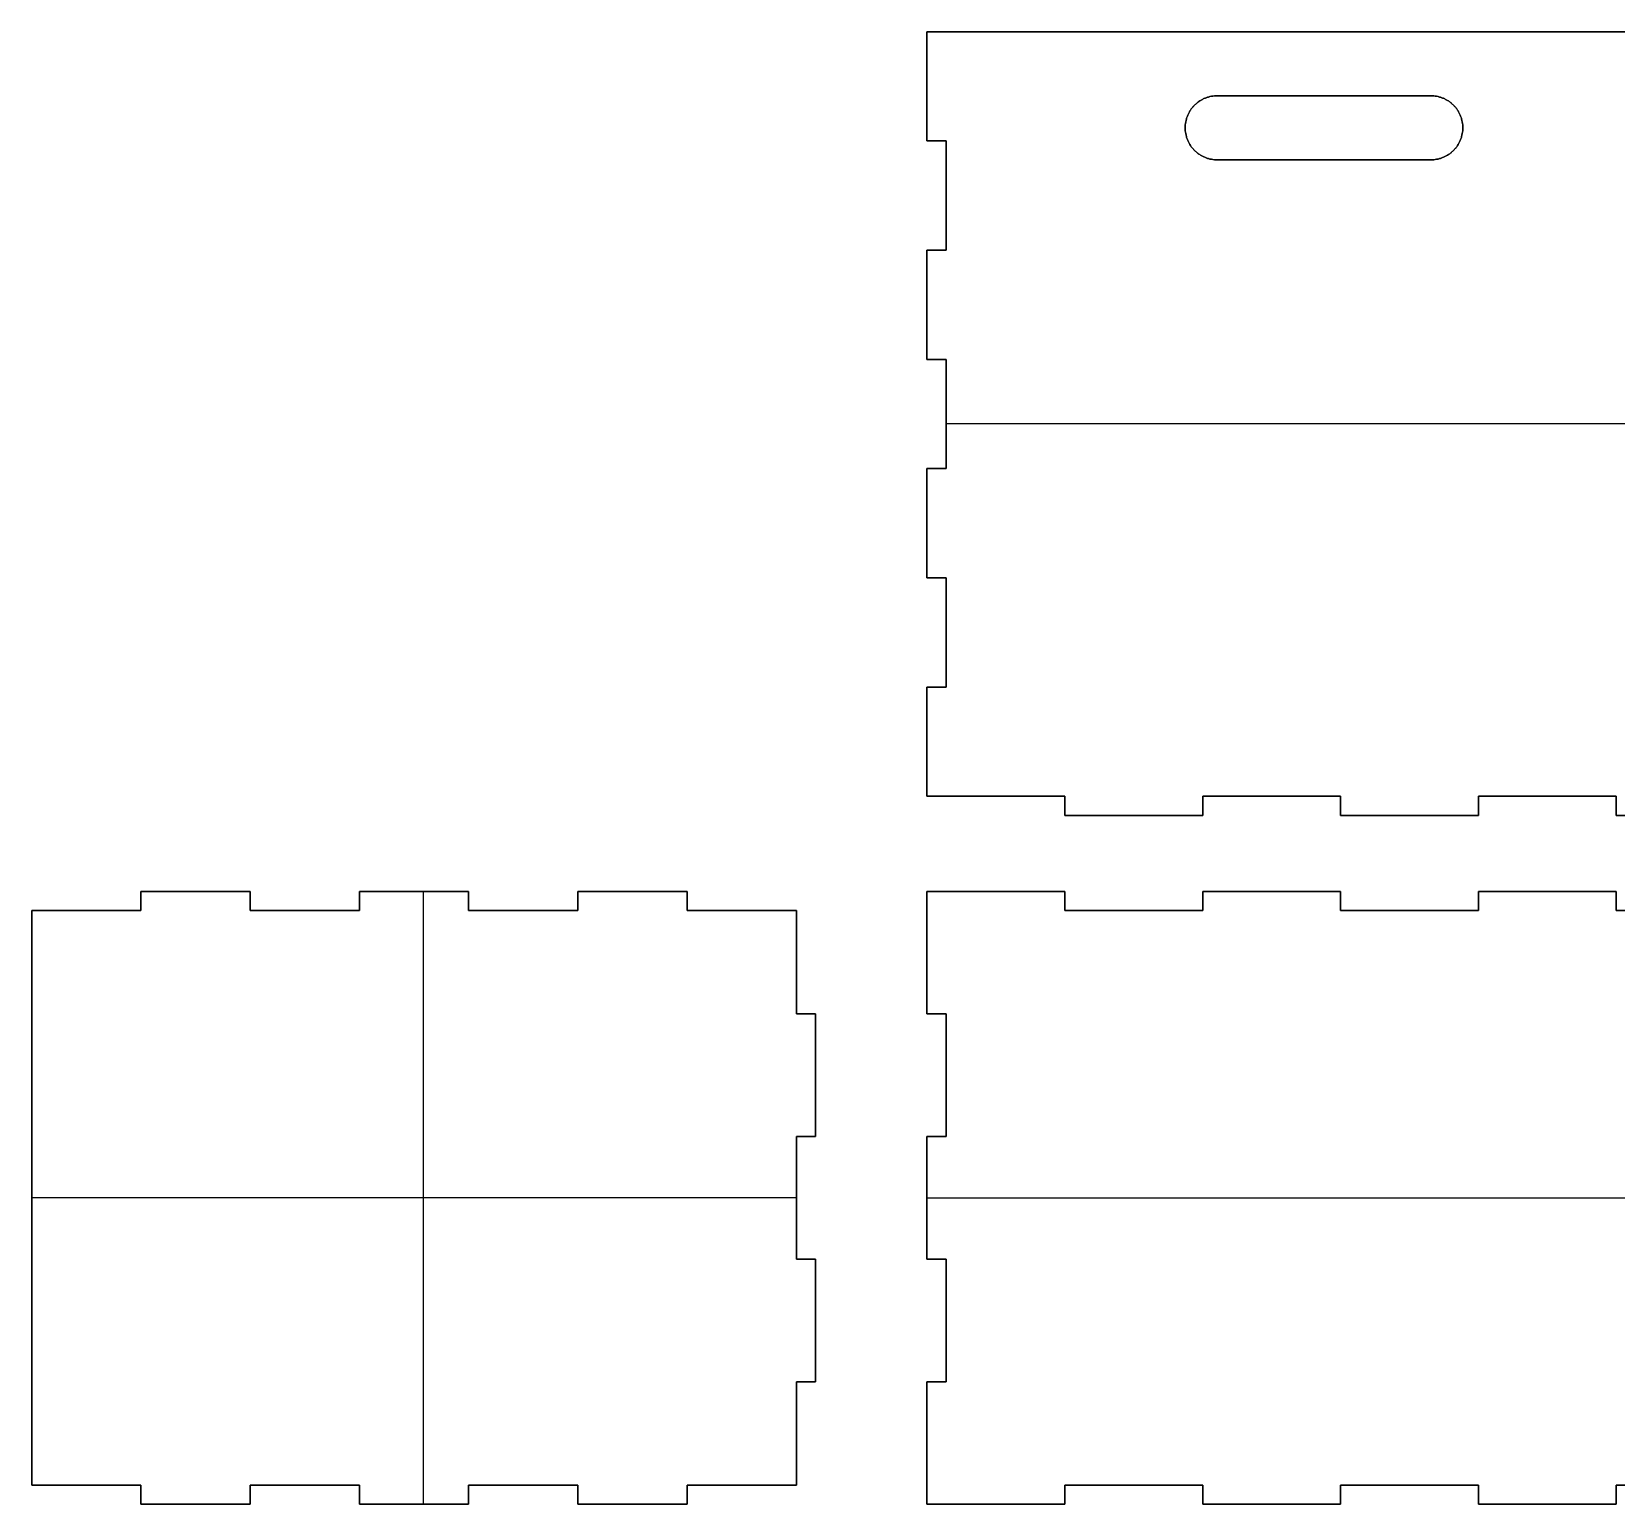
# Model space of a CAD drawing. Header units: millimetres. Extents: x -9556 to -1947, y -3269 to 306.
# Drawn here: x -6561 to -5819, y -1309 to -619 of the extents above; entities that cross this region are included whole.
import ezdxf

# ---------------------------------------------------------------- set-up
doc = ezdxf.new("R2010")
doc.units = ezdxf.units.MM
doc.header["$MEASUREMENT"] = 0
doc.layers.add('2 TRAY TROLLEY$PARTS LAID OUT$DOUBLE BOX', color=7, linetype='Continuous', true_color=0x000000)

msp = doc.modelspace()

# ---------------------------------------------------------------- linework, layer by layer
at = {"layer": '2 TRAY TROLLEY$PARTS LAID OUT$DOUBLE BOX', "color": 96, "true_color": 0x007f00}
for p, q in [((-6141.36, -619.28, -50), (-5431.36, -619.28, -50)), ((-5431.36, -619.28, -41), (-6141.36, -619.28, -41)), ((-6141.36, -619.28, -41), (-6141.36, -619.28, -50)), ((-6141.36, -619.28, -41), (-6141.36, -670.42, -41)), ((-6141.36, -670.42, -50), (-6141.36, -619.28, -50)), ((-6141.36, -619.28, -45.5), (-5431.36, -619.28, -45.5)), ((-6141.36, -670.42, -45.5), (-6141.36, -619.28, -45.5)), ((-6136.86, -670.42, -41), (-6136.86, -670.42, -50)), ((-6132.36, -670.42, -41), (-6132.36, -670.42, -50)), ((-6132.36, -695.99, -41), (-6132.36, -695.99, -50)), ((-6141.36, -721.56, -41), (-6141.36, -772.7, -41)), ((-6141.36, -772.7, -50), (-6141.36, -721.56, -50)), ((-6141.36, -772.7, -45.5), (-6141.36, -721.56, -45.5)), ((-6136.86, -721.56, -41), (-6136.86, -721.56, -50)), ((-6132.36, -721.56, -50), (-6132.36, -721.56, -41)), ((-6136.86, -772.7, -41), (-6136.86, -772.7, -50)), ((-6132.36, -772.7, -41), (-6132.36, -772.7, -50)), ((-6132.36, -798.28, -41), (-6132.36, -798.28, -50)), ((-6141.36, -823.85, -41), (-6141.36, -874.99, -41)), ((-6141.36, -874.99, -50), (-6141.36, -823.85, -50)), ((-6141.36, -874.99, -45.5), (-6141.36, -823.85, -45.5)), ((-6136.86, -823.85, -41), (-6136.86, -823.85, -50)), ((-6132.36, -823.85, -50), (-6132.36, -823.85, -41)), ((-6136.86, -874.99, -41), (-6136.86, -874.99, -50)), ((-6132.36, -874.99, -50), (-6132.36, -874.99, -41)), ((-6132.36, -900.56, -41), (-6132.36, -900.56, -50)), ((-6141.36, -926.13, -41), (-6141.36, -977.28, -41)), ((-6141.36, -977.28, -50), (-6141.36, -926.13, -50)), ((-6141.36, -977.28, -45.5), (-6141.36, -926.13, -45.5)), ((-6136.86, -926.13, -41), (-6136.86, -926.13, -50)), ((-6132.36, -926.13, -50), (-6132.36, -926.13, -41)), ((-6076.81, -977.28, -44.42), (-6141.36, -977.28, -44.42)), ((-6109.09, -977.28, -41), (-6109.09, -977.28, -50)), ((-5947.72, -977.28, -44.42), (-6012.27, -977.28, -44.42)), ((-5980, -977.28, -41), (-5980, -977.28, -50)), ((-5818.63, -977.28, -44.42), (-5883.18, -977.28, -44.42)), ((-5850.9, -977.28, -41), (-5850.9, -977.28, -50)), ((-6076.81, -986.28, -50), (-6012.27, -986.28, -50)), ((-6076.81, -986.28, -41), (-6012.27, -986.28, -41)), ((-6012.27, -986.28, -45.5), (-6076.81, -986.28, -45.5)), ((-5947.72, -986.28, -50), (-5883.18, -986.28, -50)), ((-5947.72, -986.28, -41), (-5883.18, -986.28, -41)), ((-5883.18, -986.28, -45.5), (-5947.72, -986.28, -45.5)), ((-5818.63, -986.28, -50), (-5754.09, -986.28, -50)), ((-5818.63, -986.28, -41), (-5754.09, -986.28, -41)), ((-5754.09, -986.28, -45.5), (-5818.63, -986.28, -45.5))]:
    msp.add_line(p, q, dxfattribs=at)
at = {"layer": '2 TRAY TROLLEY$PARTS LAID OUT$DOUBLE BOX', "color": 5, "true_color": 0x0000ff}
for p, q in [((-6458.23, -1021.77, -50), (-6509.37, -1021.77, -50)), ((-6458.23, -1021.77, -41), (-6509.37, -1021.77, -41)), ((-6509.37, -1021.77, -45.5), (-6458.23, -1021.77, -45.5)), ((-6355.95, -1021.77, -50), (-6407.09, -1021.77, -50)), ((-6355.95, -1021.77, -41), (-6407.09, -1021.77, -41)), ((-6407.09, -1021.77, -45.5), (-6355.95, -1021.77, -45.5)), ((-6377.02, -1021.77, -50), (-6377.02, -1021.77, -41)), ((-6253.66, -1021.77, -50), (-6304.8, -1021.77, -50)), ((-6253.66, -1021.77, -41), (-6304.8, -1021.77, -41)), ((-6304.8, -1021.77, -45.5), (-6253.66, -1021.77, -45.5)), ((-6560.52, -1299.77, -50), (-6560.52, -1030.77, -50)), ((-6560.52, -1030.77, -41), (-6560.52, -1299.77, -41)), ((-6560.52, -1299.77, -45.5), (-6560.52, -1030.77, -45.5)), ((-6534.95, -1030.77, -50), (-6534.95, -1030.77, -41)), ((-6432.66, -1030.77, -50), (-6432.66, -1030.77, -41)), ((-6330.37, -1030.77, -50), (-6330.37, -1030.77, -41)), ((-6228.09, -1030.77, -50), (-6228.09, -1030.77, -41)), ((-6202.52, -1030.77, -44.52), (-6202.52, -1079.17, -44.52)), ((-6202.52, -1050.47, -50), (-6202.52, -1050.47, -41)), ((-6193.52, -1136.57, -50), (-6193.52, -1079.17, -50)), ((-6193.52, -1136.57, -41), (-6193.52, -1079.17, -41)), ((-6193.52, -1079.17, -45.5), (-6193.52, -1136.57, -45.5)), ((-6560.52, -1165.27, -50), (-6560.52, -1165.27, -41)), ((-6202.52, -1165.27, -50), (-6202.52, -1165.27, -41)), ((-6193.52, -1251.37, -50), (-6193.52, -1193.97, -50)), ((-6193.52, -1251.37, -41), (-6193.52, -1193.97, -41)), ((-6193.52, -1193.97, -45.5), (-6193.52, -1251.37, -45.5)), ((-6202.52, -1280.07, -50), (-6202.52, -1280.07, -41)), ((-6534.95, -1299.77, -41), (-6534.95, -1299.77, -50)), ((-6432.66, -1299.77, -41), (-6432.66, -1299.77, -50)), ((-6330.37, -1299.77, -41), (-6330.37, -1299.77, -50)), ((-6228.09, -1299.77, -41), (-6228.09, -1299.77, -50)), ((-6509.37, -1308.77, -41), (-6458.23, -1308.77, -41)), ((-6458.23, -1308.77, -50), (-6509.37, -1308.77, -50)), ((-6458.23, -1308.77, -45.5), (-6509.37, -1308.77, -45.5)), ((-6407.09, -1308.77, -41), (-6355.95, -1308.77, -41)), ((-6355.95, -1308.77, -50), (-6407.09, -1308.77, -50)), ((-6355.95, -1308.77, -45.5), (-6407.09, -1308.77, -45.5)), ((-6377.02, -1308.77, -50), (-6377.02, -1308.77, -41)), ((-6304.8, -1308.77, -41), (-6253.66, -1308.77, -41)), ((-6253.66, -1308.77, -50), (-6304.8, -1308.77, -50)), ((-6253.66, -1308.77, -45.5), (-6304.8, -1308.77, -45.5))]:
    msp.add_line(p, q, dxfattribs=at)
at = {"layer": '2 TRAY TROLLEY$PARTS LAID OUT$DOUBLE BOX', "color": 6, "true_color": 0xff00ff}
for p, q in [((-6141.36, -1021.77, -50), (-6141.36, -1079.17, -50)), ((-6141.36, -1021.77, -41), (-6076.81, -1021.77, -41)), ((-6141.36, -1079.17, -41), (-6141.36, -1021.77, -41)), ((-6076.81, -1021.77, -50), (-6141.36, -1021.77, -50)), ((-6141.36, -1021.77, -45.5), (-6141.36, -1079.17, -45.5)), ((-6076.81, -1021.77, -45.5), (-6141.36, -1021.77, -45.5)), ((-6109.09, -1021.77, -50), (-6109.09, -1021.77, -41)), ((-6076.81, -1030.77, -45.5), (-6076.81, -1021.77, -45.5)), ((-5947.72, -1021.77, -50), (-6012.27, -1021.77, -50)), ((-6012.27, -1021.77, -41), (-5947.72, -1021.77, -41)), ((-6012.27, -1021.77, -45.5), (-6012.27, -1030.77, -45.5)), ((-5947.72, -1021.77, -45.5), (-6012.27, -1021.77, -45.5)), ((-5980, -1021.77, -50), (-5980, -1021.77, -41)), ((-5947.72, -1030.77, -45.5), (-5947.72, -1021.77, -45.5)), ((-5883.18, -1021.77, -41), (-5818.63, -1021.77, -41)), ((-5818.63, -1021.77, -50), (-5883.18, -1021.77, -50)), ((-5883.18, -1021.77, -45.5), (-5883.18, -1030.77, -45.5)), ((-5818.63, -1021.77, -45.5), (-5883.18, -1021.77, -45.5)), ((-5850.9, -1021.77, -50), (-5850.9, -1021.77, -41)), ((-5818.63, -1030.77, -45.5), (-5818.63, -1021.77, -45.5)), ((-6076.81, -1026.27, -41), (-6076.81, -1026.27, -50)), ((-6012.27, -1030.77, -45.5), (-6076.81, -1030.77, -45.5)), ((-6044.54, -1030.77, -41), (-6044.54, -1030.77, -50)), ((-6012.27, -1026.27, -41), (-6012.27, -1026.27, -50)), ((-5947.72, -1026.27, -41), (-5947.72, -1026.27, -50)), ((-5883.18, -1030.77, -45.5), (-5947.72, -1030.77, -45.5)), ((-5915.45, -1030.77, -41), (-5915.45, -1030.77, -50)), ((-5883.18, -1026.27, -41), (-5883.18, -1026.27, -50)), ((-5818.63, -1026.27, -41), (-5818.63, -1026.27, -50)), ((-5754.09, -1030.77, -45.5), (-5818.63, -1030.77, -45.5)), ((-6141.36, -1050.47, -50), (-6141.36, -1050.47, -41)), ((-6141.36, -1079.17, -45.5), (-6132.36, -1079.17, -45.5)), ((-6136.86, -1079.17, -41), (-6136.86, -1079.17, -50)), ((-6132.36, -1079.17, -45.5), (-6132.36, -1136.57, -45.5)), ((-6132.36, -1107.87, -41), (-6132.36, -1107.87, -50)), ((-6141.36, -1136.57, -50), (-6141.36, -1193.97, -50)), ((-6141.36, -1193.97, -41), (-6141.36, -1136.57, -41)), ((-6132.36, -1136.57, -45.5), (-6141.36, -1136.57, -45.5)), ((-6141.36, -1136.57, -45.5), (-6141.36, -1193.97, -45.5)), ((-6136.86, -1136.57, -41), (-6136.86, -1136.57, -50)), ((-6141.36, -1165.27, -50), (-6141.36, -1165.27, -41)), ((-6141.36, -1193.97, -45.5), (-6132.36, -1193.97, -45.5)), ((-6136.86, -1193.97, -41), (-6136.86, -1193.97, -50)), ((-6132.36, -1193.97, -45.5), (-6132.36, -1251.37, -45.5)), ((-6132.36, -1222.67, -41), (-6132.36, -1222.67, -50)), ((-6141.36, -1308.77, -41), (-6141.36, -1251.37, -41)), ((-6141.36, -1251.37, -50), (-6141.36, -1308.77, -50)), ((-6141.36, -1251.37, -45.5), (-6141.36, -1308.77, -45.5)), ((-6132.36, -1251.37, -45.5), (-6141.36, -1251.37, -45.5)), ((-6136.86, -1251.37, -41), (-6136.86, -1251.37, -50)), ((-6141.36, -1280.07, -50), (-6141.36, -1280.07, -41)), ((-6076.81, -1299.77, -45.5), (-6076.81, -1308.77, -45.5)), ((-6012.27, -1299.77, -45.5), (-6076.81, -1299.77, -45.5)), ((-6076.81, -1304.27, -41), (-6076.81, -1304.27, -50)), ((-6044.54, -1299.77, -41), (-6044.54, -1299.77, -50)), ((-6012.27, -1308.77, -45.5), (-6012.27, -1299.77, -45.5)), ((-6012.27, -1304.27, -41), (-6012.27, -1304.27, -50)), ((-5947.72, -1299.77, -45.5), (-5947.72, -1308.77, -45.5)), ((-5883.18, -1299.77, -45.5), (-5947.72, -1299.77, -45.5)), ((-5947.72, -1304.27, -41), (-5947.72, -1304.27, -50)), ((-5915.45, -1299.77, -41), (-5915.45, -1299.77, -50)), ((-5883.18, -1308.77, -45.5), (-5883.18, -1299.77, -45.5)), ((-5883.18, -1304.27, -41), (-5883.18, -1304.27, -50)), ((-5818.63, -1299.77, -45.5), (-5818.63, -1308.77, -45.5)), ((-5754.09, -1299.77, -45.5), (-5818.63, -1299.77, -45.5)), ((-5818.63, -1304.27, -41), (-5818.63, -1304.27, -50)), ((-6141.36, -1308.77, -50), (-6076.81, -1308.77, -50)), ((-6076.81, -1308.77, -41), (-6141.36, -1308.77, -41)), ((-6141.36, -1308.77, -45.5), (-6076.81, -1308.77, -45.5)), ((-6109.09, -1308.77, -50), (-6109.09, -1308.77, -41)), ((-6012.27, -1308.77, -50), (-5947.72, -1308.77, -50)), ((-5947.72, -1308.77, -41), (-6012.27, -1308.77, -41)), ((-6012.27, -1308.77, -45.5), (-5947.72, -1308.77, -45.5)), ((-5980, -1308.77, -50), (-5980, -1308.77, -41)), ((-5818.63, -1308.77, -41), (-5883.18, -1308.77, -41)), ((-5883.18, -1308.77, -50), (-5818.63, -1308.77, -50)), ((-5883.18, -1308.77, -45.5), (-5818.63, -1308.77, -45.5)), ((-5850.9, -1308.77, -50), (-5850.9, -1308.77, -41))]:
    msp.add_line(p, q, dxfattribs=at)
at = {"layer": '2 TRAY TROLLEY$PARTS LAID OUT$DOUBLE BOX', "color": 96, "true_color": 0x007f00}
for points, weights, knots in [([(-6005.48, -679.28, -41), (-6020.48, -679.28, -41), (-6020.48, -664.28, -41), (-6020.48, -649.28, -41), (-6005.48, -649.28, -41)], [1, 0.707106781187, 1, 0.707106781187, 1], [-117.12389, -117.12389, -117.12389, -93.561945, -93.561945, -70, -70, -70]), ([(-6005.48, -649.28, -50), (-6020.48, -649.28, -50), (-6020.48, -664.28, -50), (-6020.48, -679.28, -50), (-6005.48, -679.28, -50)], [1, 0.707106781187, 1, 0.707106781187, 1], [70, 70, 70, 93.561945, 93.561945, 117.12389, 117.12389, 117.12389]), ([(-5905.48, -649.28, -41), (-5890.48, -649.28, -41), (-5890.48, -664.28, -41), (-5890.48, -679.28, -41), (-5905.48, -679.28, -41)], [1, 0.707106781187, 1, 0.707106781187, 1], [-234.24778, -234.24778, -234.24778, -210.685835, -210.685835, -187.12389, -187.12389, -187.12389]), ([(-5905.48, -679.28, -50), (-5890.48, -679.28, -50), (-5890.48, -664.28, -50), (-5890.48, -649.28, -50), (-5905.48, -649.28, -50)], [0.999999860338, 0.707106851018, 1, 0.707106781187, 1], [187.12389, 187.12389, 187.12389, 210.685832, 210.685832, 234.24778, 234.24778, 234.24778])]:
    msp.add_rational_spline(points, weights, degree=2, knots=knots, dxfattribs=at)
for points in [[(-6005.48, -649.28, -41), (-5955.48, -649.28, -41), (-5905.48, -649.28, -41)], [(-5905.48, -649.28, -50), (-5955.48, -649.28, -50), (-6005.48, -649.28, -50)], [(-6005.48, -649.28, -50), (-6005.48, -649.28, -45.5), (-6005.48, -649.28, -41)], [(-5947.98, -649.28, -50), (-5947.98, -649.28, -45.5), (-5947.98, -649.28, -41)], [(-5905.48, -649.28, -50), (-5905.48, -649.28, -45.5), (-5905.48, -649.28, -41)], [(-6020.48, -664.28, -50), (-6020.48, -664.28, -45.5), (-6020.48, -664.28, -41)], [(-5890.48, -664.28, -50), (-5890.48, -664.28, -45.5), (-5890.48, -664.28, -41)], [(-6141.36, -670.42, -50), (-6136.86, -670.42, -50), (-6132.36, -670.42, -50)], [(-6141.36, -670.42, -50), (-6141.36, -670.42, -45.5), (-6141.36, -670.42, -41)], [(-6132.36, -670.42, -41), (-6136.86, -670.42, -41), (-6141.36, -670.42, -41)], [(-6132.36, -670.42, -50), (-6132.36, -695.99, -50), (-6132.36, -721.56, -50)], [(-6132.36, -721.56, -41), (-6132.36, -695.99, -41), (-6132.36, -670.42, -41)], [(-5905.48, -679.28, -41), (-5955.48, -679.28, -41), (-6005.48, -679.28, -41)], [(-6005.48, -679.28, -50), (-5955.48, -679.28, -50), (-5905.48, -679.28, -50)], [(-6005.48, -679.28, -50), (-6005.48, -679.28, -45.5), (-6005.48, -679.28, -41)], [(-5947.98, -679.28, -50), (-5947.98, -679.28, -45.5), (-5947.98, -679.28, -41)], [(-5905.48, -679.28, -50), (-5905.48, -679.28, -45.5), (-5905.48, -679.28, -41)], [(-6132.36, -721.56, -50), (-6136.86, -721.56, -50), (-6141.36, -721.56, -50)], [(-6141.36, -721.56, -50), (-6141.36, -721.56, -45.5), (-6141.36, -721.56, -41)], [(-6141.36, -721.56, -41), (-6136.86, -721.56, -41), (-6132.36, -721.56, -41)], [(-6141.36, -772.7, -50), (-6136.86, -772.7, -50), (-6132.36, -772.7, -50)], [(-6141.36, -772.7, -50), (-6141.36, -772.7, -45.5), (-6141.36, -772.7, -41)], [(-6132.36, -772.7, -41), (-6136.86, -772.7, -41), (-6141.36, -772.7, -41)], [(-6132.36, -772.7, -50), (-6132.36, -798.28, -50), (-6132.36, -823.85, -50)], [(-6132.36, -823.85, -41), (-6132.36, -798.28, -41), (-6132.36, -772.7, -41)], [(-6132.36, -802.78, -41), (-5786.36, -802.78, -41), (-5440.36, -802.78, -41)], [(-6132.36, -802.78, -50), (-5786.36, -802.78, -50), (-5440.36, -802.78, -50)], [(-6132.36, -823.85, -50), (-6136.86, -823.85, -50), (-6141.36, -823.85, -50)], [(-6141.36, -823.85, -50), (-6141.36, -823.85, -45.5), (-6141.36, -823.85, -41)], [(-6141.36, -823.85, -41), (-6136.86, -823.85, -41), (-6132.36, -823.85, -41)], [(-6141.36, -874.99, -50), (-6136.86, -874.99, -50), (-6132.36, -874.99, -50)], [(-6141.36, -874.99, -50), (-6141.36, -874.99, -45.5), (-6141.36, -874.99, -41)], [(-6132.36, -874.99, -41), (-6136.86, -874.99, -41), (-6141.36, -874.99, -41)], [(-6132.36, -874.99, -50), (-6132.36, -900.56, -50), (-6132.36, -926.13, -50)], [(-6132.36, -926.13, -41), (-6132.36, -900.56, -41), (-6132.36, -874.99, -41)], [(-6132.36, -926.13, -50), (-6136.86, -926.13, -50), (-6141.36, -926.13, -50)], [(-6141.36, -926.13, -41), (-6141.36, -926.13, -45.5), (-6141.36, -926.13, -50)], [(-6141.36, -926.13, -41), (-6136.86, -926.13, -41), (-6132.36, -926.13, -41)], [(-6141.36, -977.28, -41), (-6109.09, -977.28, -41), (-6076.81, -977.28, -41)], [(-6141.36, -977.28, -50), (-6141.36, -977.28, -45.5), (-6141.36, -977.28, -41)], [(-6076.81, -977.28, -50), (-6109.09, -977.28, -50), (-6141.36, -977.28, -50)], [(-6076.81, -986.28, -41), (-6076.81, -981.78, -41), (-6076.81, -977.28, -41)], [(-6076.81, -977.28, -50), (-6076.81, -981.78, -50), (-6076.81, -986.28, -50)], [(-6076.81, -977.28, -41), (-6076.81, -977.28, -45.5), (-6076.81, -977.28, -50)], [(-6076.81, -977.28, -44.42), (-6076.81, -981.78, -44.42), (-6076.81, -986.28, -44.42)], [(-6012.27, -977.28, -41), (-6012.27, -981.78, -41), (-6012.27, -986.28, -41)], [(-6012.27, -977.28, -41), (-5980, -977.28, -41), (-5947.72, -977.28, -41)], [(-6012.27, -986.28, -50), (-6012.27, -981.78, -50), (-6012.27, -977.28, -50)], [(-5947.72, -977.28, -50), (-5980, -977.28, -50), (-6012.27, -977.28, -50)], [(-6012.27, -977.28, -50), (-6012.27, -977.28, -45.5), (-6012.27, -977.28, -41)], [(-6012.27, -977.28, -44.42), (-6012.27, -981.78, -44.42), (-6012.27, -986.28, -44.42)], [(-5947.72, -986.28, -41), (-5947.72, -981.78, -41), (-5947.72, -977.28, -41)], [(-5947.72, -977.28, -50), (-5947.72, -981.78, -50), (-5947.72, -986.28, -50)], [(-5947.72, -977.28, -41), (-5947.72, -977.28, -45.5), (-5947.72, -977.28, -50)], [(-5947.72, -977.28, -44.42), (-5947.72, -981.78, -44.42), (-5947.72, -986.28, -44.42)], [(-5883.18, -977.28, -41), (-5883.18, -981.78, -41), (-5883.18, -986.28, -41)], [(-5883.18, -977.28, -41), (-5850.9, -977.28, -41), (-5818.63, -977.28, -41)], [(-5883.18, -986.28, -50), (-5883.18, -981.78, -50), (-5883.18, -977.28, -50)], [(-5818.63, -977.28, -50), (-5850.9, -977.28, -50), (-5883.18, -977.28, -50)], [(-5883.18, -977.28, -50), (-5883.18, -977.28, -45.5), (-5883.18, -977.28, -41)], [(-5883.18, -977.28, -44.42), (-5883.18, -981.78, -44.42), (-5883.18, -986.28, -44.42)], [(-5818.63, -986.28, -41), (-5818.63, -981.78, -41), (-5818.63, -977.28, -41)], [(-5818.63, -977.28, -50), (-5818.63, -981.78, -50), (-5818.63, -986.28, -50)], [(-5818.63, -977.28, -41), (-5818.63, -977.28, -45.5), (-5818.63, -977.28, -50)], [(-5818.63, -977.28, -44.42), (-5818.63, -981.78, -44.42), (-5818.63, -986.28, -44.42)], [(-6076.81, -986.28, -50), (-6076.81, -986.28, -45.5), (-6076.81, -986.28, -41)], [(-6012.27, -986.28, -41), (-6012.27, -986.28, -45.5), (-6012.27, -986.28, -50)], [(-5947.72, -986.28, -50), (-5947.72, -986.28, -45.5), (-5947.72, -986.28, -41)], [(-5883.18, -986.28, -41), (-5883.18, -986.28, -45.5), (-5883.18, -986.28, -50)], [(-5818.63, -986.28, -50), (-5818.63, -986.28, -45.5), (-5818.63, -986.28, -41)]]:
    msp.add_open_spline(points, degree=2, dxfattribs=at)
at = {"layer": '2 TRAY TROLLEY$PARTS LAID OUT$DOUBLE BOX', "color": 5, "true_color": 0x0000ff}
for points in [[(-6509.37, -1021.77, -41), (-6509.37, -1026.27, -41), (-6509.37, -1030.77, -41)], [(-6509.37, -1021.77, -50), (-6509.37, -1021.77, -45.5), (-6509.37, -1021.77, -41)], [(-6509.37, -1030.77, -50), (-6509.37, -1026.27, -50), (-6509.37, -1021.77, -50)], [(-6458.23, -1030.77, -41), (-6458.23, -1026.27, -41), (-6458.23, -1021.77, -41)], [(-6458.23, -1021.77, -41), (-6458.23, -1021.77, -45.5), (-6458.23, -1021.77, -50)], [(-6458.23, -1021.77, -50), (-6458.23, -1026.27, -50), (-6458.23, -1030.77, -50)], [(-6407.09, -1021.77, -41), (-6407.09, -1026.27, -41), (-6407.09, -1030.77, -41)], [(-6407.09, -1021.77, -50), (-6407.09, -1021.77, -45.5), (-6407.09, -1021.77, -41)], [(-6407.09, -1030.77, -50), (-6407.09, -1026.27, -50), (-6407.09, -1021.77, -50)], [(-6377.02, -1308.77, -50), (-6377.02, -1165.27, -50), (-6377.02, -1021.77, -50)], [(-6377.02, -1308.77, -41), (-6377.02, -1165.27, -41), (-6377.02, -1021.77, -41)], [(-6355.95, -1021.77, -41), (-6355.95, -1021.77, -45.5), (-6355.95, -1021.77, -50)], [(-6355.95, -1030.77, -41), (-6355.95, -1026.27, -41), (-6355.95, -1021.77, -41)], [(-6355.95, -1021.77, -50), (-6355.95, -1026.27, -50), (-6355.95, -1030.77, -50)], [(-6304.8, -1021.77, -50), (-6304.8, -1021.77, -45.5), (-6304.8, -1021.77, -41)], [(-6304.8, -1021.77, -41), (-6304.8, -1026.27, -41), (-6304.8, -1030.77, -41)], [(-6304.8, -1030.77, -50), (-6304.8, -1026.27, -50), (-6304.8, -1021.77, -50)], [(-6253.66, -1021.77, -41), (-6253.66, -1021.77, -45.5), (-6253.66, -1021.77, -50)], [(-6253.66, -1030.77, -41), (-6253.66, -1026.27, -41), (-6253.66, -1021.77, -41)], [(-6253.66, -1021.77, -50), (-6253.66, -1026.27, -50), (-6253.66, -1030.77, -50)], [(-6560.52, -1030.77, -41), (-6534.95, -1030.77, -41), (-6509.37, -1030.77, -41)], [(-6560.52, -1030.77, -50), (-6560.52, -1030.77, -45.5), (-6560.52, -1030.77, -41)], [(-6509.37, -1030.77, -50), (-6534.95, -1030.77, -50), (-6560.52, -1030.77, -50)], [(-6509.37, -1030.77, -41), (-6509.37, -1030.77, -45.5), (-6509.37, -1030.77, -50)], [(-6458.23, -1030.77, -41), (-6432.66, -1030.77, -41), (-6407.09, -1030.77, -41)], [(-6407.09, -1030.77, -50), (-6432.66, -1030.77, -50), (-6458.23, -1030.77, -50)], [(-6458.23, -1030.77, -50), (-6458.23, -1030.77, -45.5), (-6458.23, -1030.77, -41)], [(-6407.09, -1030.77, -41), (-6407.09, -1030.77, -45.5), (-6407.09, -1030.77, -50)], [(-6355.95, -1030.77, -41), (-6330.37, -1030.77, -41), (-6304.8, -1030.77, -41)], [(-6304.8, -1030.77, -50), (-6330.37, -1030.77, -50), (-6355.95, -1030.77, -50)], [(-6355.95, -1030.77, -50), (-6355.95, -1030.77, -45.5), (-6355.95, -1030.77, -41)], [(-6304.8, -1030.77, -41), (-6304.8, -1030.77, -45.5), (-6304.8, -1030.77, -50)], [(-6253.66, -1030.77, -41), (-6228.09, -1030.77, -41), (-6202.52, -1030.77, -41)], [(-6202.52, -1030.77, -50), (-6228.09, -1030.77, -50), (-6253.66, -1030.77, -50)], [(-6253.66, -1030.77, -50), (-6253.66, -1030.77, -45.5), (-6253.66, -1030.77, -41)], [(-6202.52, -1079.17, -50), (-6202.52, -1054.97, -50), (-6202.52, -1030.77, -50)], [(-6202.52, -1030.77, -41), (-6202.52, -1030.77, -45.5), (-6202.52, -1030.77, -50)], [(-6202.52, -1030.77, -41), (-6202.52, -1054.97, -41), (-6202.52, -1079.17, -41)], [(-6202.52, -1079.17, -50), (-6198.02, -1079.17, -50), (-6193.52, -1079.17, -50)], [(-6193.52, -1079.17, -41), (-6198.02, -1079.17, -41), (-6202.52, -1079.17, -41)], [(-6202.52, -1079.17, -41), (-6202.52, -1079.17, -45.5), (-6202.52, -1079.17, -50)], [(-6202.52, -1079.17, -44.52), (-6198.02, -1079.17, -44.52), (-6193.52, -1079.17, -44.52)], [(-6193.52, -1079.17, -50), (-6193.52, -1079.17, -45.5), (-6193.52, -1079.17, -41)], [(-6193.52, -1136.57, -50), (-6198.02, -1136.57, -50), (-6202.52, -1136.57, -50)], [(-6202.52, -1193.97, -50), (-6202.52, -1165.27, -50), (-6202.52, -1136.57, -50)], [(-6202.52, -1136.57, -41), (-6198.02, -1136.57, -41), (-6193.52, -1136.57, -41)], [(-6202.52, -1136.57, -41), (-6202.52, -1165.27, -41), (-6202.52, -1193.97, -41)], [(-6202.52, -1136.57, -50), (-6202.52, -1136.57, -45.5), (-6202.52, -1136.57, -41)], [(-6193.52, -1136.57, -41), (-6193.52, -1136.57, -45.5), (-6193.52, -1136.57, -50)], [(-6202.52, -1165.27, -50), (-6381.52, -1165.27, -50), (-6560.52, -1165.27, -50)], [(-6202.52, -1165.27, -41), (-6381.52, -1165.27, -41), (-6560.52, -1165.27, -41)], [(-6202.52, -1193.97, -50), (-6198.02, -1193.97, -50), (-6193.52, -1193.97, -50)], [(-6193.52, -1193.97, -41), (-6198.02, -1193.97, -41), (-6202.52, -1193.97, -41)], [(-6202.52, -1193.97, -41), (-6202.52, -1193.97, -45.5), (-6202.52, -1193.97, -50)], [(-6193.52, -1193.97, -50), (-6193.52, -1193.97, -45.5), (-6193.52, -1193.97, -41)], [(-6193.52, -1251.37, -50), (-6198.02, -1251.37, -50), (-6202.52, -1251.37, -50)], [(-6202.52, -1251.37, -41), (-6198.02, -1251.37, -41), (-6193.52, -1251.37, -41)], [(-6202.52, -1251.37, -41), (-6202.52, -1275.57, -41), (-6202.52, -1299.77, -41)], [(-6202.52, -1251.37, -50), (-6202.52, -1251.37, -45.5), (-6202.52, -1251.37, -41)], [(-6202.52, -1299.77, -50), (-6202.52, -1275.57, -50), (-6202.52, -1251.37, -50)], [(-6193.52, -1251.37, -41), (-6193.52, -1251.37, -45.5), (-6193.52, -1251.37, -50)], [(-6560.52, -1299.77, -50), (-6534.95, -1299.77, -50), (-6509.37, -1299.77, -50)], [(-6560.52, -1299.77, -41), (-6560.52, -1299.77, -45.5), (-6560.52, -1299.77, -50)], [(-6509.37, -1299.77, -41), (-6534.95, -1299.77, -41), (-6560.52, -1299.77, -41)], [(-6509.37, -1308.77, -50), (-6509.37, -1304.27, -50), (-6509.37, -1299.77, -50)], [(-6509.37, -1299.77, -41), (-6509.37, -1304.27, -41), (-6509.37, -1308.77, -41)], [(-6509.37, -1299.77, -50), (-6509.37, -1299.77, -45.5), (-6509.37, -1299.77, -41)], [(-6458.23, -1308.77, -41), (-6458.23, -1304.27, -41), (-6458.23, -1299.77, -41)], [(-6407.09, -1299.77, -41), (-6432.66, -1299.77, -41), (-6458.23, -1299.77, -41)], [(-6458.23, -1299.77, -50), (-6458.23, -1304.27, -50), (-6458.23, -1308.77, -50)], [(-6458.23, -1299.77, -50), (-6432.66, -1299.77, -50), (-6407.09, -1299.77, -50)], [(-6458.23, -1299.77, -41), (-6458.23, -1299.77, -45.5), (-6458.23, -1299.77, -50)], [(-6407.09, -1299.77, -41), (-6407.09, -1304.27, -41), (-6407.09, -1308.77, -41)], [(-6407.09, -1308.77, -50), (-6407.09, -1304.27, -50), (-6407.09, -1299.77, -50)], [(-6407.09, -1299.77, -50), (-6407.09, -1299.77, -45.5), (-6407.09, -1299.77, -41)], [(-6355.95, -1308.77, -41), (-6355.95, -1304.27, -41), (-6355.95, -1299.77, -41)], [(-6304.8, -1299.77, -41), (-6330.37, -1299.77, -41), (-6355.95, -1299.77, -41)], [(-6355.95, -1299.77, -50), (-6355.95, -1304.27, -50), (-6355.95, -1308.77, -50)], [(-6355.95, -1299.77, -50), (-6330.37, -1299.77, -50), (-6304.8, -1299.77, -50)], [(-6355.95, -1299.77, -41), (-6355.95, -1299.77, -45.5), (-6355.95, -1299.77, -50)], [(-6304.8, -1299.77, -41), (-6304.8, -1304.27, -41), (-6304.8, -1308.77, -41)], [(-6304.8, -1308.77, -50), (-6304.8, -1304.27, -50), (-6304.8, -1299.77, -50)], [(-6304.8, -1299.77, -50), (-6304.8, -1299.77, -45.5), (-6304.8, -1299.77, -41)], [(-6253.66, -1308.77, -41), (-6253.66, -1304.27, -41), (-6253.66, -1299.77, -41)], [(-6202.52, -1299.77, -41), (-6228.09, -1299.77, -41), (-6253.66, -1299.77, -41)], [(-6253.66, -1299.77, -50), (-6253.66, -1304.27, -50), (-6253.66, -1308.77, -50)], [(-6253.66, -1299.77, -50), (-6228.09, -1299.77, -50), (-6202.52, -1299.77, -50)], [(-6253.66, -1299.77, -41), (-6253.66, -1299.77, -45.5), (-6253.66, -1299.77, -50)], [(-6202.52, -1299.77, -50), (-6202.52, -1299.77, -45.5), (-6202.52, -1299.77, -41)], [(-6509.37, -1308.77, -41), (-6509.37, -1308.77, -45.5), (-6509.37, -1308.77, -50)], [(-6458.23, -1308.77, -50), (-6458.23, -1308.77, -45.5), (-6458.23, -1308.77, -41)], [(-6407.09, -1308.77, -41), (-6407.09, -1308.77, -45.5), (-6407.09, -1308.77, -50)], [(-6355.95, -1308.77, -50), (-6355.95, -1308.77, -45.5), (-6355.95, -1308.77, -41)], [(-6304.8, -1308.77, -41), (-6304.8, -1308.77, -45.5), (-6304.8, -1308.77, -50)], [(-6253.66, -1308.77, -50), (-6253.66, -1308.77, -45.5), (-6253.66, -1308.77, -41)]]:
    msp.add_open_spline(points, degree=2, dxfattribs=at)
at = {"layer": '2 TRAY TROLLEY$PARTS LAID OUT$DOUBLE BOX', "color": 6, "true_color": 0xff00ff}
for points in [[(-6141.36, -1021.77, -41), (-6141.36, -1021.77, -45.5), (-6141.36, -1021.77, -50)], [(-6076.81, -1021.77, -50), (-6076.81, -1026.27, -50), (-6076.81, -1030.77, -50)], [(-6076.81, -1030.77, -41), (-6076.81, -1026.27, -41), (-6076.81, -1021.77, -41)], [(-6076.81, -1021.77, -41), (-6076.81, -1021.77, -45.5), (-6076.81, -1021.77, -50)], [(-6012.27, -1030.77, -50), (-6012.27, -1026.27, -50), (-6012.27, -1021.77, -50)], [(-6012.27, -1021.77, -41), (-6012.27, -1026.27, -41), (-6012.27, -1030.77, -41)], [(-6012.27, -1021.77, -50), (-6012.27, -1021.77, -45.5), (-6012.27, -1021.77, -41)], [(-5947.72, -1021.77, -50), (-5947.72, -1026.27, -50), (-5947.72, -1030.77, -50)], [(-5947.72, -1021.77, -41), (-5947.72, -1021.77, -45.5), (-5947.72, -1021.77, -50)], [(-5947.72, -1030.77, -41), (-5947.72, -1026.27, -41), (-5947.72, -1021.77, -41)], [(-5883.18, -1030.77, -50), (-5883.18, -1026.27, -50), (-5883.18, -1021.77, -50)], [(-5883.18, -1021.77, -50), (-5883.18, -1021.77, -45.5), (-5883.18, -1021.77, -41)], [(-5883.18, -1021.77, -41), (-5883.18, -1026.27, -41), (-5883.18, -1030.77, -41)], [(-5818.63, -1021.77, -50), (-5818.63, -1026.27, -50), (-5818.63, -1030.77, -50)], [(-5818.63, -1021.77, -41), (-5818.63, -1021.77, -45.5), (-5818.63, -1021.77, -50)], [(-5818.63, -1030.77, -41), (-5818.63, -1026.27, -41), (-5818.63, -1021.77, -41)], [(-6076.81, -1030.77, -50), (-6044.54, -1030.77, -50), (-6012.27, -1030.77, -50)], [(-6012.27, -1030.77, -41), (-6044.54, -1030.77, -41), (-6076.81, -1030.77, -41)], [(-6076.81, -1030.77, -50), (-6076.81, -1030.77, -45.5), (-6076.81, -1030.77, -41)], [(-6012.27, -1030.77, -50), (-6012.27, -1030.77, -45.5), (-6012.27, -1030.77, -41)], [(-5947.72, -1030.77, -50), (-5915.45, -1030.77, -50), (-5883.18, -1030.77, -50)], [(-5883.18, -1030.77, -41), (-5915.45, -1030.77, -41), (-5947.72, -1030.77, -41)], [(-5947.72, -1030.77, -50), (-5947.72, -1030.77, -45.5), (-5947.72, -1030.77, -41)], [(-5883.18, -1030.77, -50), (-5883.18, -1030.77, -45.5), (-5883.18, -1030.77, -41)], [(-5818.63, -1030.77, -50), (-5786.36, -1030.77, -50), (-5754.09, -1030.77, -50)], [(-5754.09, -1030.77, -41), (-5786.36, -1030.77, -41), (-5818.63, -1030.77, -41)], [(-5818.63, -1030.77, -50), (-5818.63, -1030.77, -45.5), (-5818.63, -1030.77, -41)], [(-6132.36, -1079.17, -50), (-6136.86, -1079.17, -50), (-6141.36, -1079.17, -50)], [(-6141.36, -1079.17, -50), (-6141.36, -1079.17, -45.5), (-6141.36, -1079.17, -41)], [(-6141.36, -1079.17, -41), (-6136.86, -1079.17, -41), (-6132.36, -1079.17, -41)], [(-6132.36, -1136.57, -50), (-6132.36, -1107.87, -50), (-6132.36, -1079.17, -50)], [(-6132.36, -1079.17, -41), (-6132.36, -1107.87, -41), (-6132.36, -1136.57, -41)], [(-6132.36, -1079.17, -50), (-6132.36, -1079.17, -45.5), (-6132.36, -1079.17, -41)], [(-6141.36, -1136.57, -50), (-6136.86, -1136.57, -50), (-6132.36, -1136.57, -50)], [(-6141.36, -1136.57, -41), (-6141.36, -1136.57, -45.5), (-6141.36, -1136.57, -50)], [(-6132.36, -1136.57, -41), (-6136.86, -1136.57, -41), (-6141.36, -1136.57, -41)], [(-6132.36, -1136.57, -50), (-6132.36, -1136.57, -45.5), (-6132.36, -1136.57, -41)], [(-6141.36, -1165.27, -50), (-5786.36, -1165.27, -50), (-5431.36, -1165.27, -50)], [(-6141.36, -1165.27, -41), (-5786.36, -1165.27, -41), (-5431.36, -1165.27, -41)], [(-6132.36, -1193.97, -50), (-6136.86, -1193.97, -50), (-6141.36, -1193.97, -50)], [(-6141.36, -1193.97, -41), (-6136.86, -1193.97, -41), (-6132.36, -1193.97, -41)], [(-6141.36, -1193.97, -50), (-6141.36, -1193.97, -45.5), (-6141.36, -1193.97, -41)], [(-6132.36, -1251.37, -50), (-6132.36, -1222.67, -50), (-6132.36, -1193.97, -50)], [(-6132.36, -1193.97, -41), (-6132.36, -1222.67, -41), (-6132.36, -1251.37, -41)], [(-6132.36, -1193.97, -50), (-6132.36, -1193.97, -45.5), (-6132.36, -1193.97, -41)], [(-6141.36, -1251.37, -50), (-6136.86, -1251.37, -50), (-6132.36, -1251.37, -50)], [(-6132.36, -1251.37, -41), (-6136.86, -1251.37, -41), (-6141.36, -1251.37, -41)], [(-6141.36, -1251.37, -41), (-6141.36, -1251.37, -45.5), (-6141.36, -1251.37, -50)], [(-6132.36, -1251.37, -50), (-6132.36, -1251.37, -45.5), (-6132.36, -1251.37, -41)], [(-6076.81, -1299.77, -50), (-6076.81, -1304.27, -50), (-6076.81, -1308.77, -50)], [(-6012.27, -1299.77, -50), (-6044.54, -1299.77, -50), (-6076.81, -1299.77, -50)], [(-6076.81, -1308.77, -41), (-6076.81, -1304.27, -41), (-6076.81, -1299.77, -41)], [(-6076.81, -1299.77, -41), (-6044.54, -1299.77, -41), (-6012.27, -1299.77, -41)], [(-6076.81, -1299.77, -50), (-6076.81, -1299.77, -45.5), (-6076.81, -1299.77, -41)], [(-6012.27, -1308.77, -50), (-6012.27, -1304.27, -50), (-6012.27, -1299.77, -50)], [(-6012.27, -1299.77, -41), (-6012.27, -1304.27, -41), (-6012.27, -1308.77, -41)], [(-6012.27, -1299.77, -50), (-6012.27, -1299.77, -45.5), (-6012.27, -1299.77, -41)], [(-5947.72, -1299.77, -50), (-5947.72, -1304.27, -50), (-5947.72, -1308.77, -50)], [(-5883.18, -1299.77, -50), (-5915.45, -1299.77, -50), (-5947.72, -1299.77, -50)], [(-5947.72, -1308.77, -41), (-5947.72, -1304.27, -41), (-5947.72, -1299.77, -41)], [(-5947.72, -1299.77, -41), (-5915.45, -1299.77, -41), (-5883.18, -1299.77, -41)], [(-5947.72, -1299.77, -50), (-5947.72, -1299.77, -45.5), (-5947.72, -1299.77, -41)], [(-5883.18, -1308.77, -50), (-5883.18, -1304.27, -50), (-5883.18, -1299.77, -50)], [(-5883.18, -1299.77, -41), (-5883.18, -1304.27, -41), (-5883.18, -1308.77, -41)], [(-5883.18, -1299.77, -50), (-5883.18, -1299.77, -45.5), (-5883.18, -1299.77, -41)], [(-5818.63, -1299.77, -50), (-5818.63, -1304.27, -50), (-5818.63, -1308.77, -50)], [(-5754.09, -1299.77, -50), (-5786.36, -1299.77, -50), (-5818.63, -1299.77, -50)], [(-5818.63, -1308.77, -41), (-5818.63, -1304.27, -41), (-5818.63, -1299.77, -41)], [(-5818.63, -1299.77, -41), (-5786.36, -1299.77, -41), (-5754.09, -1299.77, -41)], [(-5818.63, -1299.77, -50), (-5818.63, -1299.77, -45.5), (-5818.63, -1299.77, -41)], [(-6141.36, -1308.77, -50), (-6141.36, -1308.77, -45.5), (-6141.36, -1308.77, -41)], [(-6076.81, -1308.77, -41), (-6076.81, -1308.77, -45.5), (-6076.81, -1308.77, -50)], [(-6012.27, -1308.77, -50), (-6012.27, -1308.77, -45.5), (-6012.27, -1308.77, -41)], [(-5947.72, -1308.77, -41), (-5947.72, -1308.77, -45.5), (-5947.72, -1308.77, -50)], [(-5883.18, -1308.77, -50), (-5883.18, -1308.77, -45.5), (-5883.18, -1308.77, -41)], [(-5818.63, -1308.77, -41), (-5818.63, -1308.77, -45.5), (-5818.63, -1308.77, -50)]]:
    msp.add_open_spline(points, degree=2, dxfattribs=at)

doc.saveas('drawing.dxf')
